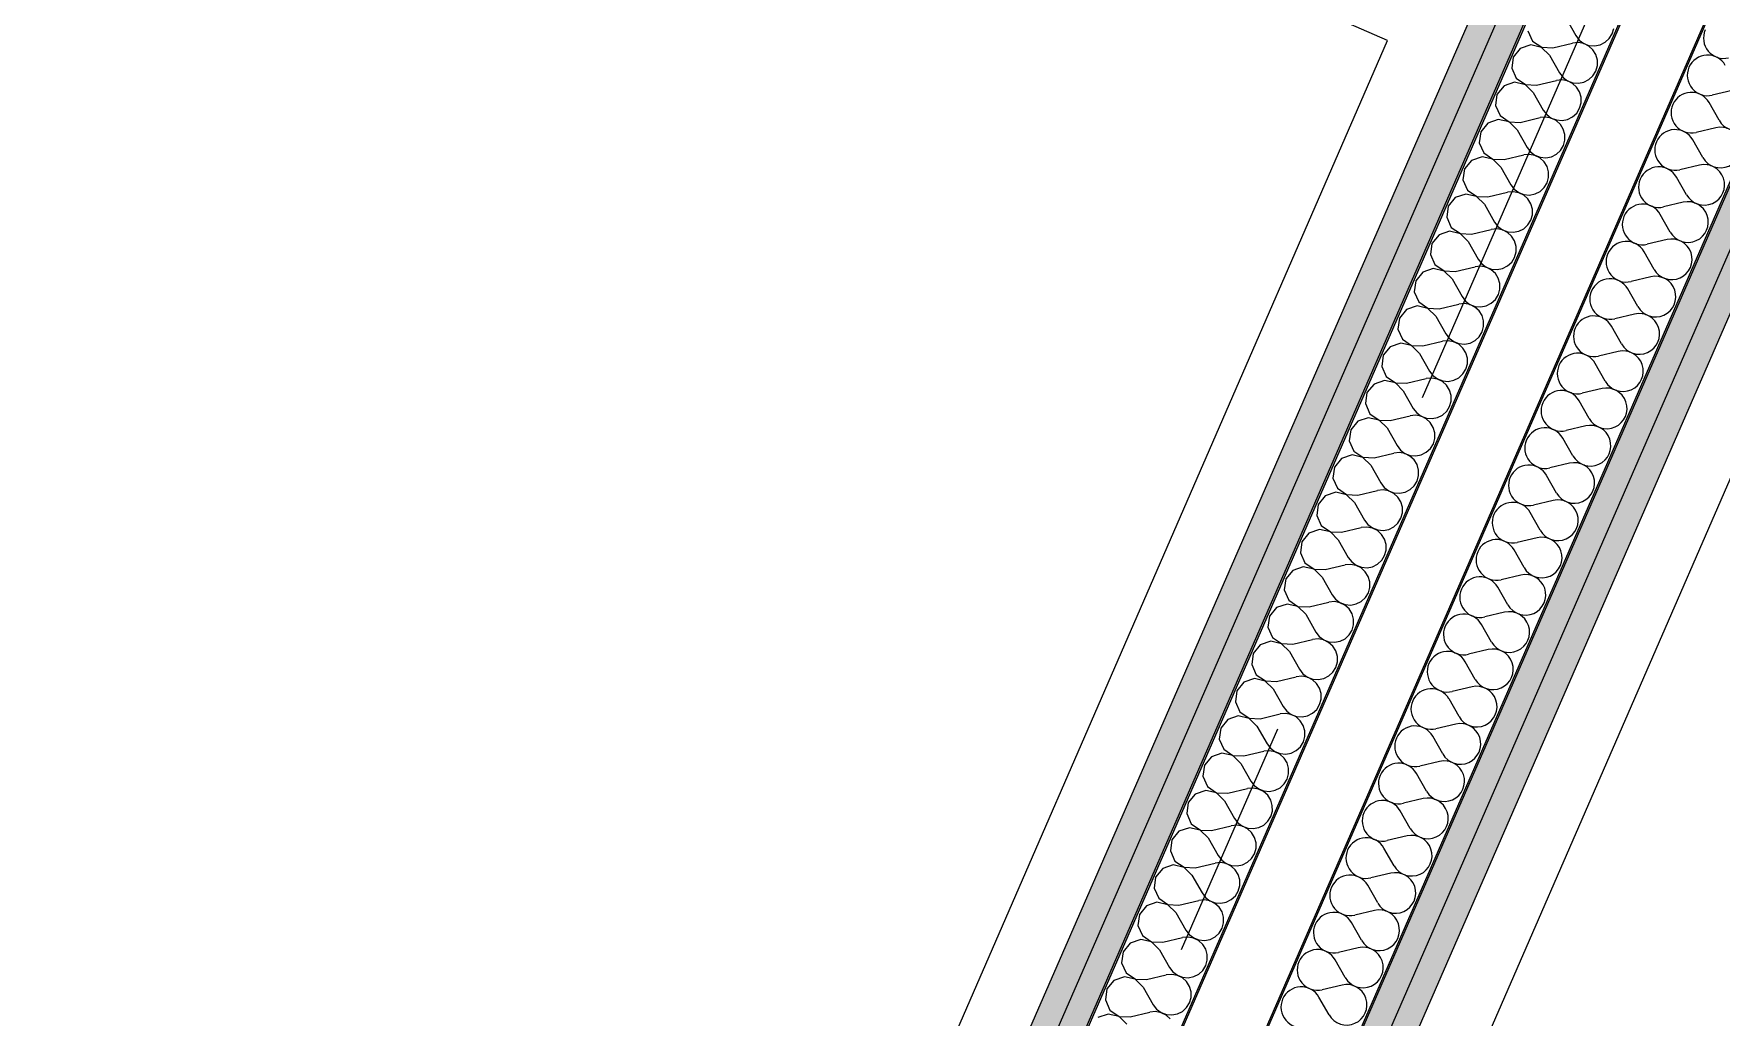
# Model space of a CAD drawing. Header units: millimetres. Extents: x -99530 to 90294, y -97212 to 56397.
# Drawn here: x -24266 to -23278, y -33801 to -33226 of the extents above; entities that cross this region are included whole.
import ezdxf
from ezdxf.enums import TextEntityAlignment as Align

# ---------------------------------------------------------------- set-up
doc = ezdxf.new("R2010")
doc.units = ezdxf.units.MM
doc.header["$MEASUREMENT"] = 0
doc.linetypes.add('Double Dashed', pattern=[1093.611073, 529.166651, -211.666656, 141.111112, -211.666656])
for name, color, linetype in [('A-25-M_Wall_Int', 7, 'Continuous'), ('New_A-05-M_Gross_Int_Circulation', 7, 'Continuous'), ('New_A-15-MG_Structural_Grid_Phase_2', 7, 'Continuous'), ('New_A-25-M_Wall_Int', 7, 'Continuous')]:
    doc.layers.add(name, color=color, linetype=linetype)
for name, color, linetype, lineweight in [('A-25-M_Wall_Int_Pen_No__1', 7, 'Continuous', 13), ('New_A-25-M_Wall_Int_Pen_No__1', 7, 'Continuous', 13), ('New_ArchiCAD Zone Stamps_Pen_No__6', 7, 'Continuous', 35)]:
    doc.layers.add(name, color=color, linetype=linetype, lineweight=lineweight)
for name, color, linetype, lineweight, true_color in [('A-25-M_Wall_Int_Pen_No__107', 7, 'Continuous', 15, 0xa6a6a6), ('New_A-05-M_Gross_Int_Circulation_Pen_No__74', 7, 'Continuous', 20, 0x606060), ('New_A-15-MG_Structural_Grid_Phase_2_Pen_No__222', 7, 'Continuous', 13, 0x65af33), ('New_A-25-M_Wall_Int_Pen_No__107', 7, 'Continuous', 15, 0xa6a6a6)]:
    doc.layers.add(name, color=color, linetype=linetype, lineweight=lineweight, true_color=true_color)
doc.styles.add('GENERATED_STYLE_1', font='')
doc.styles.add('GENERATED_STYLE_3', font='')
doc.styles.add('GENERATED_STYLE_4', font='')
doc.styles.get('GENERATED_STYLE_1').set_extended_font_data('Arial', bold=True)
doc.styles.get('GENERATED_STYLE_3').set_extended_font_data('Arial')
doc.styles.get('GENERATED_STYLE_4').set_extended_font_data('Swis721 BT')

# ---------------------------------------------------------------- blocks, each defined once
blk = doc.blocks.new('catering seating and servery_INB 0113_3_1', base_point=(-33684.23, -45971.89))
at = {"layer": 'New_A-05-M_Gross_Int_Circulation_Pen_No__74', "linetype": 'Continuous'}
for p, q in [((-23472.98, -33229.58), (-28114.8, -31197.45)), ((-23057.59, -32991.98), (-23679.67, -34422.27)), ((-23942.08, -34308.14), (-23472.98, -33229.58))]:
    blk.add_line(p, q, dxfattribs=at)
at = {"layer": 'New_ArchiCAD Zone Stamps_Pen_No__6'}
for tag, height, style, p in [('ROOM_NAME', 250, 'GENERATED_STYLE_1', (-35355.98, -44046.47)), ('zoneNameLine2', 250, 'GENERATED_STYLE_1', (-35544.41, -44478.6)), ('ROOM_NUMBER', 200, 'GENERATED_STYLE_3', (-35732.84, -44899.31)), ('measuredAreaCode', 200, 'GENERATED_STYLE_3', (-35889.87, -45259.42)), ('DUMMY_649', 200, 'GENERATED_STYLE_3', (-35582.47, -45393.46)), ('DUMMY_650', 200, 'GENERATED_STYLE_3', (-34953.29, -45667.81)), ('DUMMY_651', 133.33, 'GENERATED_STYLE_3', (-34674, -45774.36))]:
    blk.add_attdef(tag, text='', height=height, rotation=336.44041, dxfattribs=dict(at, style=style)).set_placement(p, align=Align.TOP_LEFT)
blk = doc.blocks.new('*X718')
at = {"layer": 'New_A-25-M_Wall_Int_Pen_No__107', "linetype": 'Continuous'}
for p, q in [((-23278.9, -33276.25), (-23284.78, -33265.9)), ((-23271.29, -33258.79), (-23282.87, -33261.53)), ((-23280.81, -33280.62), (-23292.39, -33283.36)), ((-23288.42, -33298.08), (-23294.29, -33287.72)), ((-23290.32, -33302.44), (-23301.91, -33305.18)), ((-23297.94, -33319.9), (-23303.81, -33309.55)), ((-23299.84, -33324.27), (-23311.42, -33327.01)), ((-23307.45, -33341.73), (-23313.33, -33331.37)), ((-23309.36, -33346.09), (-23320.94, -33348.83)), ((-23316.97, -33363.55), (-23322.84, -33353.2)), ((-23326.49, -33385.38), (-23332.36, -33375.02)), ((-23318.87, -33367.92), (-23330.46, -33370.66)), ((-23328.39, -33389.74), (-23339.97, -33392.48)), ((-23336, -33407.2), (-23341.88, -33396.85)), ((-23337.91, -33411.57), (-23349.49, -33414.31)), ((-23345.52, -33429.03), (-23351.39, -33418.67)), ((-23347.42, -33433.39), (-23359.01, -33436.13)), ((-23355.04, -33450.85), (-23360.91, -33440.5)), ((-23356.94, -33455.22), (-23368.52, -33457.96)), ((-23364.55, -33472.68), (-23370.43, -33462.32)), ((-23374.07, -33494.5), (-23379.94, -33484.15)), ((-23366.46, -33477.04), (-23378.04, -33479.78)), ((-23375.97, -33498.86), (-23387.56, -33501.61)), ((-23383.59, -33516.32), (-23389.46, -33505.97)), ((-23385.49, -33520.69), (-23397.07, -33523.43)), ((-23393.1, -33538.15), (-23398.98, -33527.8)), ((-23395.01, -33542.51), (-23406.59, -33545.26)), ((-23402.62, -33559.97), (-23408.49, -33549.62)), ((-23412.14, -33581.8), (-23418.01, -33571.45)), ((-23404.52, -33564.34), (-23416.11, -33567.08)), ((-23421.65, -33603.62), (-23427.53, -33593.27)), ((-23414.04, -33586.16), (-23425.62, -33588.91)), ((-23423.56, -33607.99), (-23435.14, -33610.73)), ((-23431.17, -33625.45), (-23437.04, -33615.1)), ((-23433.07, -33629.81), (-23444.66, -33632.56)), ((-23440.69, -33647.27), (-23446.56, -33636.92)), ((-23442.59, -33651.64), (-23454.17, -33654.38)), ((-23450.2, -33669.1), (-23456.08, -33658.74)), ((-23459.72, -33690.92), (-23465.59, -33680.57)), ((-23452.11, -33673.46), (-23463.69, -33676.2)), ((-23469.24, -33712.75), (-23475.11, -33702.39)), ((-23461.62, -33695.29), (-23473.21, -33698.03)), ((-23471.14, -33717.11), (-23482.72, -33719.85)), ((-23478.75, -33734.57), (-23484.63, -33724.22)), ((-23480.66, -33738.94), (-23492.24, -33741.68)), ((-23488.27, -33756.4), (-23494.14, -33746.04)), ((-23490.17, -33760.76), (-23501.76, -33763.5)), ((-23497.79, -33778.22), (-23503.66, -33767.87)), ((-23507.3, -33800.05), (-23513.18, -33789.69)), ((-23499.69, -33782.59), (-23511.27, -33785.33))]:
    blk.add_line(p, q, dxfattribs=at)
for centre, start, end in [((-23276.1, -33228.12), 156.44041, 283.31031), ((-23285.61, -33249.95), 29.57051, 156.44041), ((-23285.61, -33249.95), 156.44041, 283.31031), ((-23295.13, -33271.77), 156.44041, 283.31031), ((-23295.13, -33271.77), 29.57051, 156.44041), ((-23268.55, -33270.38), 209.57051, 103.31031), ((-23304.65, -33293.6), 29.57051, 156.44041), ((-23278.06, -33292.2), 209.57051, 103.31031), ((-23304.65, -33293.6), 156.44041, 283.31031), ((-23314.16, -33315.42), 29.57051, 156.44041), ((-23287.58, -33314.03), 209.57051, 103.31031), ((-23314.16, -33315.42), 156.44041, 283.31031), ((-23323.68, -33337.25), 29.57051, 156.44041), ((-23297.1, -33335.85), 209.57051, 103.31031), ((-23323.68, -33337.25), 156.44041, 283.31031), ((-23306.61, -33357.68), 209.57051, 103.31031), ((-23333.2, -33359.07), 156.44041, 283.31031), ((-23333.2, -33359.07), 29.57051, 156.44041), ((-23342.71, -33380.9), 156.44041, 283.31031), ((-23342.71, -33380.9), 29.57051, 156.44041), ((-23316.13, -33379.5), 209.57051, 103.31031), ((-23352.23, -33402.72), 29.57051, 156.44041), ((-23325.65, -33401.33), 209.57051, 103.31031), ((-23352.23, -33402.72), 156.44041, 283.31031), ((-23361.75, -33424.55), 29.57051, 156.44041), ((-23335.16, -33423.15), 209.57051, 103.31031), ((-23361.75, -33424.55), 156.44041, 283.31031), ((-23371.26, -33446.37), 29.57051, 156.44041), ((-23344.68, -33444.98), 209.57051, 103.31031), ((-23371.26, -33446.37), 156.44041, 283.31031), ((-23354.2, -33466.8), 209.57051, 103.31031), ((-23380.78, -33468.2), 156.44041, 283.31031), ((-23380.78, -33468.2), 29.57051, 156.44041), ((-23390.3, -33490.02), 29.57051, 156.44041), ((-23363.71, -33488.63), 209.57051, 103.31031), ((-23390.3, -33490.02), 156.44041, 283.31031), ((-23399.81, -33511.85), 29.57051, 156.44041), ((-23373.23, -33510.45), 209.57051, 103.31031), ((-23399.81, -33511.85), 156.44041, 283.31031), ((-23409.33, -33533.67), 29.57051, 156.44041), ((-23382.75, -33532.27), 209.57051, 103.31031), ((-23409.33, -33533.67), 156.44041, 283.31031), ((-23418.85, -33555.5), 29.57051, 156.44041), ((-23392.27, -33554.1), 209.57051, 103.31031), ((-23418.85, -33555.5), 156.44041, 283.31031), ((-23401.78, -33575.92), 209.57051, 103.31031), ((-23428.37, -33577.32), 156.44041, 283.31031), ((-23428.37, -33577.32), 29.57051, 156.44041), ((-23437.88, -33599.15), 29.57051, 156.44041), ((-23411.3, -33597.75), 209.57051, 103.31031), ((-23437.88, -33599.15), 156.44041, 283.31031), ((-23447.4, -33620.97), 29.57051, 156.44041), ((-23420.82, -33619.57), 209.57051, 103.31031), ((-23447.4, -33620.97), 156.44041, 283.31031), ((-23456.92, -33642.79), 29.57051, 156.44041), ((-23430.33, -33641.4), 209.57051, 103.31031), ((-23456.92, -33642.79), 156.44041, 283.31031), ((-23466.43, -33664.62), 29.57051, 156.44041), ((-23439.85, -33663.22), 209.57051, 103.31031), ((-23466.43, -33664.62), 156.44041, 283.31031), ((-23475.95, -33686.44), 156.44041, 283.31031), ((-23475.95, -33686.44), 29.57051, 156.44041), ((-23449.37, -33685.05), 209.57051, 103.31031), ((-23485.47, -33708.27), 29.57051, 156.44041), ((-23458.88, -33706.87), 209.57051, 103.31031), ((-23485.47, -33708.27), 156.44041, 283.31031), ((-23494.98, -33730.09), 29.57051, 156.44041), ((-23468.4, -33728.7), 209.57051, 103.31031), ((-23494.98, -33730.09), 156.44041, 283.31031), ((-23504.5, -33751.92), 29.57051, 156.44041), ((-23477.92, -33750.52), 209.57051, 103.31031), ((-23504.5, -33751.92), 156.44041, 283.31031), ((-23514.02, -33773.74), 29.57051, 156.44041), ((-23487.43, -33772.35), 209.57051, 103.31031), ((-23514.02, -33773.74), 156.44041, 283.31031), ((-23523.53, -33795.57), 156.44041, 283.31031), ((-23523.53, -33795.57), 29.57051, 156.44041), ((-23496.95, -33794.17), 209.57051, 103.31031)]:
    blk.add_arc(centre, 11.9, start, end, dxfattribs=at)
blk = doc.blocks.new('Wall_193_1', base_point=(-22755.57, -31999.11))
at = {"layer": 'New_A-25-M_Wall_Int_Pen_No__107', "linetype": 'Continuous'}
for points in [[(-23708.52, -34352.16), (-22683.78, -32002.12), (-22703.52, -32009.86), (-23716.27, -34332.42)], [(-23700.76, -34371.91), (-22664.05, -31994.38), (-22683.78, -32002.12), (-23708.52, -34352.16)]]:
    blk.add_hatch(color=256, dxfattribs=at).paths.add_polyline_path(points)
at = {"layer": 'New_A-25-M_Wall_Int_Pen_No__107', "linetype": 'Continuous', "lineweight": 0, "true_color": 0x535353}
for points in [[(-23716.27, -34332.42), (-22703.52, -32009.86), (-22704.84, -32010.38), (-23716.79, -34331.1)], [(-23742.64, -34265.28), (-22770.64, -32036.18), (-22771.95, -32036.7), (-23743.15, -34263.97)]]:
    blk.add_hatch(color=251, dxfattribs=at).paths.add_polyline_path(points)
at = {"layer": 'New_A-25-M_Wall_Int_Pen_No__1', "linetype": 'Continuous'}
for p, q in [((-23708.52, -34352.16), (-22683.78, -32002.12)), ((-23716.79, -34331.1), (-22704.84, -32010.38)), ((-23716.27, -34332.42), (-22703.52, -32009.86)), ((-23742.64, -34265.28), (-22770.64, -32036.18))]:
    blk.add_line(p, q, dxfattribs=at)
at = {"layer": 'New_A-25-M_Wall_Int_Pen_No__1', "linetype": 'Continuous', "flags": 128}
for points in [[(-23700.76, -34371.91), (-22664.05, -31994.38)], [(-22771.95, -32036.7), (-23743.15, -34263.97)]]:
    blk.add_lwpolyline(points, dxfattribs=at)
at = {"layer": 'New_A-25-M_Wall_Int', "color": 250, "lineweight": 50, "true_color": 0x2a2a2a}
blk.add_blockref('*X718', (0, 0), dxfattribs=at)
blk = doc.blocks.new('*X902')
at = {"layer": 'A-25-M_Wall_Int_Pen_No__107', "linetype": 'Continuous'}
for p, q in [((-23368.65, -33216.34), (-23362.77, -33226.69)), ((-23390.79, -33223.9), (-23388.14, -33229.84)), ((-23362.77, -33226.69), (-23360.77, -33229.3)), ((-23343.22, -33228.38), (-23341.51, -33225.58)), ((-23341.51, -33225.58), (-23340.62, -33222.41)), ((-23395.3, -33234.25), (-23399.43, -33239.28)), ((-23389.14, -33232.15), (-23395.3, -33234.25)), ((-23382.8, -33233.6), (-23389.14, -33232.15)), ((-23388.14, -33229.84), (-23382.76, -33233.51)), ((-23378.17, -33238.16), (-23382.8, -33233.6)), ((-23382.76, -33233.51), (-23376.26, -33233.8)), ((-23378.17, -33238.16), (-23372.29, -33248.52)), ((-23376.26, -33233.8), (-23364.68, -33231.06)), ((-23361.41, -33230.75), (-23364.68, -33231.06)), ((-23358.18, -33231.35), (-23361.41, -33230.75)), ((-23360.77, -33229.3), (-23358.14, -33231.26)), ((-23355.23, -33232.8), (-23358.18, -33231.35)), ((-23358.14, -33231.26), (-23355.07, -33232.42)), ((-23352.8, -33235.01), (-23355.23, -33232.8)), ((-23355.07, -33232.42), (-23351.8, -33232.71)), ((-23351.06, -33237.8), (-23352.8, -33235.01)), ((-23351.8, -33232.71), (-23348.57, -33232.08)), ((-23350.15, -33240.95), (-23351.06, -33237.8)), ((-23348.57, -33232.08), (-23345.64, -33230.6)), ((-23345.64, -33230.6), (-23343.22, -33228.38)), ((-23399.43, -33239.28), (-23400.3, -33245.73)), ((-23400.3, -33245.73), (-23397.66, -33251.67)), ((-23352.74, -33250.2), (-23351.02, -33247.4)), ((-23351.02, -33247.4), (-23350.14, -33244.24)), ((-23350.14, -33244.24), (-23350.15, -33240.95)), ((-23404.82, -33256.08), (-23408.95, -33261.1)), ((-23398.66, -33253.97), (-23404.82, -33256.08)), ((-23392.32, -33255.42), (-23398.66, -33253.97)), ((-23397.66, -33251.67), (-23392.28, -33255.33)), ((-23387.68, -33259.99), (-23392.32, -33255.42)), ((-23392.28, -33255.33), (-23385.78, -33255.62)), ((-23385.78, -33255.62), (-23374.19, -33252.88)), ((-23370.92, -33252.57), (-23374.19, -33252.88)), ((-23372.29, -33248.52), (-23370.29, -33251.12)), ((-23367.69, -33253.17), (-23370.92, -33252.57)), ((-23370.29, -33251.12), (-23367.66, -33253.08)), ((-23364.75, -33254.63), (-23367.69, -33253.17)), ((-23367.66, -33253.08), (-23364.58, -33254.25)), ((-23362.32, -33256.83), (-23364.75, -33254.63)), ((-23364.58, -33254.25), (-23361.31, -33254.53)), ((-23360.58, -33259.62), (-23362.32, -33256.83)), ((-23361.31, -33254.53), (-23358.09, -33253.91)), ((-23358.09, -33253.91), (-23355.15, -33252.43)), ((-23355.15, -33252.43), (-23352.74, -33250.2)), ((-23408.95, -33261.1), (-23409.82, -33267.55)), ((-23409.82, -33267.55), (-23407.17, -33273.49)), ((-23387.68, -33259.99), (-23381.81, -33270.34)), ((-23359.67, -33262.78), (-23360.58, -33259.62)), ((-23360.54, -33269.22), (-23359.66, -33266.06)), ((-23359.66, -33266.06), (-23359.67, -33262.78)), ((-23408.18, -33275.8), (-23414.33, -33277.9)), ((-23401.83, -33277.25), (-23408.18, -33275.8)), ((-23407.17, -33273.49), (-23401.8, -33277.16)), ((-23397.2, -33281.81), (-23401.83, -33277.25)), ((-23401.8, -33277.16), (-23395.3, -33277.45)), ((-23395.3, -33277.45), (-23383.71, -33274.71)), ((-23380.44, -33274.4), (-23383.71, -33274.71)), ((-23381.81, -33270.34), (-23379.81, -33272.95)), ((-23377.21, -33275), (-23380.44, -33274.4)), ((-23379.81, -33272.95), (-23377.17, -33274.91)), ((-23374.27, -33276.45), (-23377.21, -33275)), ((-23377.17, -33274.91), (-23374.1, -33276.07)), ((-23371.83, -33278.66), (-23374.27, -33276.45)), ((-23374.1, -33276.07), (-23370.83, -33276.35)), ((-23370.83, -33276.35), (-23367.6, -33275.73)), ((-23367.6, -33275.73), (-23364.67, -33274.25)), ((-23364.67, -33274.25), (-23362.26, -33272.03)), ((-23362.26, -33272.03), (-23360.54, -33269.22)), ((-23418.47, -33282.93), (-23419.34, -33289.38)), ((-23414.33, -33277.9), (-23418.47, -33282.93)), ((-23397.2, -33281.81), (-23391.32, -33292.17)), ((-23370.1, -33281.45), (-23371.83, -33278.66)), ((-23369.19, -33284.6), (-23370.1, -33281.45)), ((-23369.17, -33287.89), (-23369.19, -33284.6)), ((-23419.34, -33289.38), (-23416.69, -33295.32)), ((-23416.69, -33295.32), (-23411.31, -33298.98)), ((-23404.81, -33299.27), (-23393.23, -33296.53)), ((-23389.96, -33296.22), (-23393.23, -33296.53)), ((-23391.32, -33292.17), (-23389.32, -33294.77)), ((-23386.73, -33296.82), (-23389.96, -33296.22)), ((-23389.32, -33294.77), (-23386.69, -33296.73)), ((-23383.78, -33298.28), (-23386.73, -33296.82)), ((-23386.69, -33296.73), (-23383.62, -33297.9)), ((-23377.12, -33297.56), (-23374.19, -33296.08)), ((-23374.19, -33296.08), (-23371.77, -33293.85)), ((-23371.77, -33293.85), (-23370.06, -33291.05)), ((-23370.06, -33291.05), (-23369.17, -33287.89)), ((-23427.98, -33304.75), (-23428.85, -33311.2)), ((-23423.85, -33299.73), (-23427.98, -33304.75)), ((-23417.69, -33297.62), (-23423.85, -33299.73)), ((-23411.35, -33299.07), (-23417.69, -33297.62)), ((-23406.72, -33303.64), (-23411.35, -33299.07)), ((-23411.31, -33298.98), (-23404.81, -33299.27)), ((-23406.72, -33303.64), (-23400.84, -33313.99)), ((-23381.35, -33300.48), (-23383.78, -33298.28)), ((-23383.62, -33297.9), (-23380.35, -33298.18)), ((-23379.61, -33303.27), (-23381.35, -33300.48)), ((-23380.35, -33298.18), (-23377.12, -33297.56)), ((-23378.7, -33306.43), (-23379.61, -33303.27)), ((-23378.69, -33309.71), (-23378.7, -33306.43)), ((-23428.85, -33311.2), (-23426.21, -33317.14)), ((-23426.21, -33317.14), (-23420.83, -33320.81)), ((-23400.84, -33313.99), (-23398.84, -33316.6)), ((-23398.84, -33316.6), (-23396.21, -33318.56)), ((-23383.71, -33317.9), (-23381.29, -33315.68)), ((-23381.29, -33315.68), (-23379.57, -33312.87)), ((-23379.57, -33312.87), (-23378.69, -33309.71)), ((-23437.5, -33326.58), (-23438.37, -33333.03)), ((-23433.37, -33321.55), (-23437.5, -33326.58)), ((-23427.21, -33319.45), (-23433.37, -33321.55)), ((-23420.87, -33320.9), (-23427.21, -33319.45)), ((-23416.23, -33325.46), (-23420.87, -33320.9)), ((-23420.83, -33320.81), (-23414.33, -33321.1)), ((-23416.23, -33325.46), (-23410.36, -33335.82)), ((-23414.33, -33321.1), (-23402.74, -33318.36)), ((-23399.47, -33318.05), (-23402.74, -33318.36)), ((-23396.24, -33318.65), (-23399.47, -33318.05)), ((-23393.3, -33320.1), (-23396.24, -33318.65)), ((-23396.21, -33318.56), (-23393.13, -33319.72)), ((-23390.87, -33322.31), (-23393.3, -33320.1)), ((-23393.13, -33319.72), (-23389.86, -33320)), ((-23389.13, -33325.1), (-23390.87, -33322.31)), ((-23389.86, -33320), (-23386.64, -33319.38)), ((-23388.22, -33328.25), (-23389.13, -33325.1)), ((-23386.64, -33319.38), (-23383.71, -33317.9)), ((-23438.37, -33333.03), (-23435.72, -33338.97)), ((-23410.36, -33335.82), (-23408.36, -33338.42)), ((-23390.81, -33337.5), (-23389.09, -33334.7)), ((-23389.09, -33334.7), (-23388.21, -33331.54)), ((-23388.21, -33331.54), (-23388.22, -33328.25)), ((-23442.88, -33343.38), (-23447.02, -33348.4)), ((-23436.73, -33341.27), (-23442.88, -33343.38)), ((-23430.38, -33342.72), (-23436.73, -33341.27)), ((-23435.72, -33338.97), (-23430.35, -33342.63)), ((-23425.75, -33347.29), (-23430.38, -33342.72)), ((-23430.35, -33342.63), (-23423.85, -33342.92)), ((-23423.85, -33342.92), (-23412.26, -33340.18)), ((-23408.99, -33339.87), (-23412.26, -33340.18)), ((-23405.76, -33340.47), (-23408.99, -33339.87)), ((-23408.36, -33338.42), (-23405.72, -33340.38)), ((-23402.82, -33341.93), (-23405.76, -33340.47)), ((-23405.72, -33340.38), (-23402.65, -33341.55)), ((-23400.38, -33344.13), (-23402.82, -33341.93)), ((-23402.65, -33341.55), (-23399.38, -33341.83)), ((-23398.65, -33346.92), (-23400.38, -33344.13)), ((-23399.38, -33341.83), (-23396.15, -33341.21)), ((-23397.74, -33350.08), (-23398.65, -33346.92)), ((-23396.15, -33341.21), (-23393.22, -33339.73)), ((-23393.22, -33339.73), (-23390.81, -33337.5)), ((-23447.02, -33348.4), (-23447.89, -33354.85)), ((-23447.89, -33354.85), (-23445.24, -33360.79)), ((-23425.75, -33347.29), (-23419.87, -33357.64)), ((-23400.32, -33359.33), (-23398.61, -33356.52)), ((-23398.61, -33356.52), (-23397.72, -33353.36)), ((-23397.72, -33353.36), (-23397.74, -33350.08)), ((-23452.4, -33365.2), (-23456.53, -33370.23)), ((-23446.24, -33363.1), (-23452.4, -33365.2)), ((-23439.9, -33364.55), (-23446.24, -33363.1)), ((-23445.24, -33360.79), (-23439.86, -33364.46)), ((-23435.27, -33369.11), (-23439.9, -33364.55)), ((-23439.86, -33364.46), (-23433.36, -33364.75)), ((-23433.36, -33364.75), (-23421.78, -33362.01)), ((-23418.51, -33361.7), (-23421.78, -33362.01)), ((-23419.87, -33357.64), (-23417.87, -33360.25)), ((-23415.28, -33362.3), (-23418.51, -33361.7)), ((-23417.87, -33360.25), (-23415.24, -33362.21)), ((-23412.33, -33363.75), (-23415.28, -33362.3)), ((-23415.24, -33362.21), (-23412.17, -33363.37)), ((-23409.9, -33365.96), (-23412.33, -33363.75)), ((-23412.17, -33363.37), (-23408.9, -33363.65)), ((-23408.16, -33368.75), (-23409.9, -33365.96)), ((-23408.9, -33363.65), (-23405.67, -33363.03)), ((-23405.67, -33363.03), (-23402.74, -33361.55)), ((-23402.74, -33361.55), (-23400.32, -33359.33)), ((-23456.53, -33370.23), (-23457.4, -33376.68)), ((-23435.27, -33369.11), (-23429.39, -33379.47)), ((-23407.25, -33371.9), (-23408.16, -33368.75)), ((-23408.12, -33378.35), (-23407.24, -33375.19)), ((-23407.24, -33375.19), (-23407.25, -33371.9)), ((-23455.76, -33384.92), (-23461.92, -33387.03)), ((-23457.4, -33376.68), (-23454.76, -33382.62)), ((-23449.42, -33386.37), (-23455.76, -33384.92)), ((-23454.76, -33382.62), (-23449.38, -33386.28)), ((-23444.78, -33390.94), (-23449.42, -33386.37)), ((-23449.38, -33386.28), (-23442.88, -33386.57)), ((-23442.88, -33386.57), (-23431.29, -33383.83)), ((-23428.02, -33383.52), (-23431.29, -33383.83)), ((-23429.39, -33379.47), (-23427.39, -33382.07)), ((-23424.79, -33384.12), (-23428.02, -33383.52)), ((-23427.39, -33382.07), (-23424.76, -33384.03)), ((-23421.85, -33385.58), (-23424.79, -33384.12)), ((-23424.76, -33384.03), (-23421.68, -33385.2)), ((-23419.42, -33387.78), (-23421.85, -33385.58)), ((-23421.68, -33385.2), (-23418.41, -33385.48)), ((-23418.41, -33385.48), (-23415.19, -33384.86)), ((-23415.19, -33384.86), (-23412.26, -33383.38)), ((-23412.26, -33383.38), (-23409.84, -33381.15)), ((-23409.84, -33381.15), (-23408.12, -33378.35)), ((-23466.05, -33392.05), (-23466.92, -33398.5)), ((-23461.92, -33387.03), (-23466.05, -33392.05)), ((-23444.78, -33390.94), (-23438.91, -33401.29)), ((-23417.68, -33390.57), (-23419.42, -33387.78)), ((-23416.77, -33393.73), (-23417.68, -33390.57)), ((-23416.76, -33397.01), (-23416.77, -33393.73)), ((-23466.92, -33398.5), (-23464.27, -33404.44)), ((-23464.27, -33404.44), (-23458.9, -33408.11)), ((-23452.4, -33408.4), (-23440.81, -33405.66)), ((-23437.54, -33405.35), (-23440.81, -33405.66)), ((-23438.91, -33401.29), (-23436.91, -33403.9)), ((-23434.31, -33405.94), (-23437.54, -33405.35)), ((-23436.91, -33403.9), (-23434.27, -33405.86)), ((-23431.37, -33407.4), (-23434.31, -33405.94)), ((-23434.27, -33405.86), (-23431.2, -33407.02)), ((-23424.7, -33406.68), (-23421.77, -33405.2)), ((-23421.77, -33405.2), (-23419.36, -33402.98)), ((-23419.36, -33402.98), (-23417.64, -33400.17)), ((-23417.64, -33400.17), (-23416.76, -33397.01)), ((-23475.57, -33413.88), (-23476.44, -33420.33)), ((-23471.43, -33408.85), (-23475.57, -33413.88)), ((-23465.28, -33406.75), (-23471.43, -33408.85)), ((-23458.93, -33408.2), (-23465.28, -33406.75)), ((-23454.3, -33412.76), (-23458.93, -33408.2)), ((-23458.9, -33408.11), (-23452.4, -33408.4)), ((-23454.3, -33412.76), (-23448.42, -33423.12)), ((-23428.93, -33409.61), (-23431.37, -33407.4)), ((-23431.2, -33407.02), (-23427.93, -33407.3)), ((-23427.2, -33412.4), (-23428.93, -33409.61)), ((-23427.93, -33407.3), (-23424.7, -33406.68)), ((-23426.29, -33415.55), (-23427.2, -33412.4)), ((-23426.27, -33418.84), (-23426.29, -33415.55)), ((-23476.44, -33420.33), (-23473.79, -33426.27)), ((-23448.42, -33423.12), (-23446.42, -33425.72)), ((-23446.42, -33425.72), (-23443.79, -33427.68)), ((-23431.29, -33427.03), (-23428.87, -33424.8)), ((-23428.87, -33424.8), (-23427.16, -33422)), ((-23427.16, -33422), (-23426.27, -33418.84)), ((-23485.08, -33435.7), (-23485.95, -33442.15)), ((-23480.95, -33430.68), (-23485.08, -33435.7)), ((-23474.79, -33428.57), (-23480.95, -33430.68)), ((-23468.45, -33430.02), (-23474.79, -33428.57)), ((-23473.79, -33426.27), (-23468.41, -33429.93)), ((-23463.82, -33434.59), (-23468.45, -33430.02)), ((-23468.41, -33429.93), (-23461.91, -33430.22)), ((-23463.82, -33434.59), (-23457.94, -33444.94)), ((-23461.91, -33430.22), (-23450.33, -33427.48)), ((-23447.06, -33427.17), (-23450.33, -33427.48)), ((-23443.83, -33427.77), (-23447.06, -33427.17)), ((-23440.88, -33429.23), (-23443.83, -33427.77)), ((-23443.79, -33427.68), (-23440.72, -33428.85)), ((-23438.45, -33431.43), (-23440.88, -33429.23)), ((-23440.72, -33428.85), (-23437.45, -33429.13)), ((-23436.71, -33434.22), (-23438.45, -33431.43)), ((-23437.45, -33429.13), (-23434.22, -33428.51)), ((-23435.8, -33437.38), (-23436.71, -33434.22)), ((-23434.22, -33428.51), (-23431.29, -33427.03)), ((-23485.95, -33442.15), (-23483.31, -33448.09)), ((-23457.94, -33444.94), (-23455.94, -33447.55)), ((-23438.39, -33446.62), (-23436.67, -33443.82)), ((-23436.67, -33443.82), (-23435.79, -33440.66)), ((-23435.79, -33440.66), (-23435.8, -33437.38)), ((-23490.47, -33452.5), (-23494.6, -33457.53)), ((-23484.31, -33450.4), (-23490.47, -33452.5)), ((-23477.97, -33451.85), (-23484.31, -33450.4)), ((-23483.31, -33448.09), (-23477.93, -33451.76)), ((-23473.33, -33456.41), (-23477.97, -33451.85)), ((-23477.93, -33451.76), (-23471.43, -33452.05)), ((-23471.43, -33452.05), (-23459.84, -33449.31)), ((-23456.57, -33449), (-23459.84, -33449.31)), ((-23453.34, -33449.59), (-23456.57, -33449)), ((-23455.94, -33447.55), (-23453.31, -33449.51)), ((-23450.4, -33451.05), (-23453.34, -33449.59)), ((-23453.31, -33449.51), (-23450.23, -33450.67)), ((-23447.97, -33453.26), (-23450.4, -33451.05)), ((-23450.23, -33450.67), (-23446.96, -33450.95)), ((-23446.23, -33456.05), (-23447.97, -33453.26)), ((-23446.96, -33450.95), (-23443.74, -33450.33)), ((-23443.74, -33450.33), (-23440.81, -33448.85)), ((-23440.81, -33448.85), (-23438.39, -33446.62)), ((-23494.6, -33457.53), (-23495.47, -33463.98)), ((-23495.47, -33463.98), (-23492.82, -33469.92)), ((-23473.33, -33456.41), (-23467.46, -33466.77)), ((-23445.32, -33459.2), (-23446.23, -33456.05)), ((-23446.19, -33465.65), (-23445.31, -33462.49)), ((-23445.31, -33462.49), (-23445.32, -33459.2)), ((-23499.98, -33474.33), (-23504.12, -33479.35)), ((-23493.83, -33472.22), (-23499.98, -33474.33)), ((-23487.48, -33473.67), (-23493.83, -33472.22)), ((-23492.82, -33469.92), (-23487.45, -33473.58)), ((-23482.85, -33478.24), (-23487.48, -33473.67)), ((-23487.45, -33473.58), (-23480.95, -33473.87)), ((-23480.95, -33473.87), (-23469.36, -33471.13)), ((-23466.09, -33470.82), (-23469.36, -33471.13)), ((-23467.46, -33466.77), (-23465.46, -33469.37)), ((-23462.86, -33471.42), (-23466.09, -33470.82)), ((-23465.46, -33469.37), (-23462.82, -33471.33)), ((-23459.92, -33472.88), (-23462.86, -33471.42)), ((-23462.82, -33471.33), (-23459.75, -33472.5)), ((-23457.48, -33475.08), (-23459.92, -33472.88)), ((-23459.75, -33472.5), (-23456.48, -33472.78)), ((-23455.75, -33477.87), (-23457.48, -33475.08)), ((-23456.48, -33472.78), (-23453.25, -33472.16)), ((-23453.25, -33472.16), (-23450.32, -33470.68)), ((-23450.32, -33470.68), (-23447.91, -33468.45)), ((-23447.91, -33468.45), (-23446.19, -33465.65)), ((-23504.12, -33479.35), (-23504.99, -33485.8)), ((-23482.85, -33478.24), (-23476.97, -33488.59)), ((-23454.84, -33481.03), (-23455.75, -33477.87)), ((-23455.71, -33487.47), (-23454.82, -33484.31)), ((-23454.82, -33484.31), (-23454.84, -33481.03)), ((-23503.34, -33494.05), (-23509.5, -33496.15)), ((-23504.99, -33485.8), (-23502.34, -33491.74)), ((-23497, -33495.49), (-23503.34, -33494.05)), ((-23502.34, -33491.74), (-23496.96, -33495.41)), ((-23490.46, -33495.7), (-23478.88, -33492.96)), ((-23475.61, -33492.65), (-23478.88, -33492.96)), ((-23476.97, -33488.59), (-23474.97, -33491.2)), ((-23472.38, -33493.24), (-23475.61, -33492.65)), ((-23474.97, -33491.2), (-23472.34, -33493.16)), ((-23469.43, -33494.7), (-23472.38, -33493.24)), ((-23472.34, -33493.16), (-23469.27, -33494.32)), ((-23467, -33496.91), (-23469.43, -33494.7)), ((-23469.27, -33494.32), (-23466, -33494.6)), ((-23466, -33494.6), (-23462.77, -33493.98)), ((-23462.77, -33493.98), (-23459.84, -33492.5)), ((-23459.84, -33492.5), (-23457.42, -33490.27)), ((-23457.42, -33490.27), (-23455.71, -33487.47)), ((-23513.63, -33501.18), (-23514.5, -33507.63)), ((-23509.5, -33496.15), (-23513.63, -33501.18)), ((-23492.37, -33500.06), (-23497, -33495.49)), ((-23496.96, -33495.41), (-23490.46, -33495.7)), ((-23492.37, -33500.06), (-23486.49, -33510.42)), ((-23465.26, -33499.69), (-23467, -33496.91)), ((-23464.35, -33502.85), (-23465.26, -33499.69)), ((-23464.34, -33506.14), (-23464.35, -33502.85)), ((-23514.5, -33507.63), (-23511.86, -33513.57)), ((-23511.86, -33513.57), (-23506.48, -33517.23)), ((-23499.98, -33517.52), (-23488.39, -33514.78)), ((-23485.12, -33514.47), (-23488.39, -33514.78)), ((-23486.49, -33510.42), (-23484.49, -33513.02)), ((-23481.89, -33515.07), (-23485.12, -33514.47)), ((-23484.49, -33513.02), (-23481.86, -33514.98)), ((-23472.29, -33515.81), (-23469.36, -33514.32)), ((-23469.36, -33514.32), (-23466.94, -33512.1)), ((-23466.94, -33512.1), (-23465.22, -33509.3)), ((-23465.22, -33509.3), (-23464.34, -33506.14)), ((-23523.15, -33523), (-23524.02, -33529.45)), ((-23519.02, -33517.98), (-23523.15, -33523)), ((-23512.86, -33515.87), (-23519.02, -33517.98)), ((-23506.52, -33517.32), (-23512.86, -33515.87)), ((-23501.88, -33521.89), (-23506.52, -33517.32)), ((-23506.48, -33517.23), (-23499.98, -33517.52)), ((-23501.88, -33521.89), (-23496.01, -33532.24)), ((-23478.95, -33516.53), (-23481.89, -33515.07)), ((-23481.86, -33514.98), (-23478.79, -33516.15)), ((-23476.52, -33518.73), (-23478.95, -33516.53)), ((-23478.79, -33516.15), (-23475.51, -33516.43)), ((-23474.78, -33521.52), (-23476.52, -33518.73)), ((-23475.51, -33516.43), (-23472.29, -33515.81)), ((-23473.87, -33524.68), (-23474.78, -33521.52)), ((-23473.86, -33527.96), (-23473.87, -33524.68)), ((-23524.02, -33529.45), (-23521.37, -33535.39)), ((-23496.01, -33532.24), (-23494.01, -33534.85)), ((-23478.87, -33536.15), (-23476.46, -33533.92)), ((-23476.46, -33533.92), (-23474.74, -33531.12)), ((-23474.74, -33531.12), (-23473.86, -33527.96)), ((-23528.53, -33539.8), (-23532.67, -33544.83)), ((-23522.38, -33537.7), (-23528.53, -33539.8)), ((-23516.03, -33539.14), (-23522.38, -33537.7)), ((-23521.37, -33535.39), (-23516, -33539.06)), ((-23511.4, -33543.71), (-23516.03, -33539.14)), ((-23516, -33539.06), (-23509.5, -33539.35)), ((-23511.4, -33543.71), (-23505.52, -33554.06)), ((-23509.5, -33539.35), (-23497.91, -33536.6)), ((-23494.64, -33536.3), (-23497.91, -33536.6)), ((-23491.41, -33536.89), (-23494.64, -33536.3)), ((-23494.01, -33534.85), (-23491.37, -33536.81)), ((-23488.47, -33538.35), (-23491.41, -33536.89)), ((-23491.37, -33536.81), (-23488.3, -33537.97)), ((-23486.03, -33540.56), (-23488.47, -33538.35)), ((-23488.3, -33537.97), (-23485.03, -33538.25)), ((-23484.3, -33543.34), (-23486.03, -33540.56)), ((-23485.03, -33538.25), (-23481.8, -33537.63)), ((-23483.39, -33546.5), (-23484.3, -33543.34)), ((-23481.8, -33537.63), (-23478.87, -33536.15)), ((-23532.67, -33544.83), (-23533.54, -33551.27)), ((-23533.54, -33551.27), (-23530.89, -33557.22)), ((-23505.52, -33554.06), (-23503.52, -33556.67)), ((-23485.97, -33555.75), (-23484.26, -33552.95)), ((-23484.26, -33552.95), (-23483.37, -33549.79)), ((-23483.37, -33549.79), (-23483.39, -33546.5)), ((-23538.05, -33561.63), (-23542.18, -33566.65)), ((-23531.89, -33559.52), (-23538.05, -33561.63)), ((-23525.55, -33560.97), (-23531.89, -33559.52)), ((-23530.89, -33557.22), (-23525.51, -33560.88)), ((-23520.92, -33565.54), (-23525.55, -33560.97)), ((-23525.51, -33560.88), (-23519.01, -33561.17)), ((-23519.01, -33561.17), (-23507.43, -33558.43)), ((-23504.16, -33558.12), (-23507.43, -33558.43)), ((-23500.93, -33558.72), (-23504.16, -33558.12)), ((-23503.52, -33556.67), (-23500.89, -33558.63)), ((-23497.98, -33560.18), (-23500.93, -33558.72)), ((-23500.89, -33558.63), (-23497.82, -33559.8)), ((-23495.55, -33562.38), (-23497.98, -33560.18)), ((-23497.82, -33559.8), (-23494.55, -33560.08)), ((-23493.81, -33565.17), (-23495.55, -33562.38)), ((-23494.55, -33560.08), (-23491.32, -33559.46)), ((-23491.32, -33559.46), (-23488.39, -33557.97)), ((-23488.39, -33557.97), (-23485.97, -33555.75)), ((-23542.18, -33566.65), (-23543.05, -33573.1)), ((-23543.05, -33573.1), (-23540.41, -33579.04)), ((-23520.92, -33565.54), (-23515.04, -33575.89)), ((-23492.9, -33568.33), (-23493.81, -33565.17)), ((-23493.77, -33574.77), (-23492.89, -33571.61)), ((-23492.89, -33571.61), (-23492.9, -33568.33)), ((-23547.57, -33583.45), (-23551.7, -33588.48)), ((-23541.41, -33581.35), (-23547.57, -33583.45)), ((-23535.07, -33582.79), (-23541.41, -33581.35)), ((-23540.41, -33579.04), (-23535.03, -33582.71)), ((-23530.43, -33587.36), (-23535.07, -33582.79)), ((-23535.03, -33582.71), (-23528.53, -33583)), ((-23528.53, -33583), (-23516.94, -33580.25)), ((-23513.67, -33579.95), (-23516.94, -33580.25)), ((-23515.04, -33575.89), (-23513.04, -33578.5)), ((-23510.44, -33580.54), (-23513.67, -33579.95)), ((-23513.04, -33578.5), (-23510.41, -33580.46)), ((-23507.5, -33582), (-23510.44, -33580.54)), ((-23510.41, -33580.46), (-23507.34, -33581.62)), ((-23505.07, -33584.21), (-23507.5, -33582)), ((-23507.34, -33581.62), (-23504.06, -33581.9)), ((-23504.06, -33581.9), (-23500.84, -33581.28)), ((-23500.84, -33581.28), (-23497.91, -33579.8)), ((-23497.91, -33579.8), (-23495.49, -33577.57)), ((-23495.49, -33577.57), (-23493.77, -33574.77)), ((-23551.7, -33588.48), (-23552.57, -33594.92)), ((-23530.43, -33587.36), (-23524.56, -33597.71)), ((-23503.33, -33586.99), (-23505.07, -33584.21)), ((-23502.42, -33590.15), (-23503.33, -33586.99)), ((-23503.29, -33596.6), (-23502.41, -33593.43)), ((-23502.41, -33593.43), (-23502.42, -33590.15)), ((-23550.93, -33603.17), (-23557.08, -33605.28)), ((-23552.57, -33594.92), (-23549.92, -33600.87)), ((-23544.58, -33604.62), (-23550.93, -33603.17)), ((-23549.92, -33600.87), (-23544.55, -33604.53)), ((-23538.05, -33604.82), (-23526.46, -33602.08)), ((-23523.19, -33601.77), (-23526.46, -33602.08)), ((-23524.56, -33597.71), (-23522.56, -33600.32)), ((-23519.96, -33602.37), (-23523.19, -33601.77)), ((-23522.56, -33600.32), (-23519.92, -33602.28)), ((-23517.02, -33603.83), (-23519.96, -33602.37)), ((-23519.92, -33602.28), (-23516.85, -33603.45)), ((-23516.85, -33603.45), (-23513.58, -33603.73)), ((-23513.58, -33603.73), (-23510.35, -33603.11)), ((-23510.35, -33603.11), (-23507.42, -33601.62)), ((-23507.42, -33601.62), (-23505.01, -33599.4)), ((-23505.01, -33599.4), (-23503.29, -33596.6)), ((-23561.22, -33610.3), (-23562.09, -33616.75)), ((-23557.08, -33605.28), (-23561.22, -33610.3)), ((-23539.95, -33609.19), (-23544.58, -33604.62)), ((-23544.55, -33604.53), (-23538.05, -33604.82)), ((-23539.95, -33609.19), (-23534.07, -33619.54)), ((-23514.58, -33606.03), (-23517.02, -33603.83)), ((-23512.85, -33608.82), (-23514.58, -33606.03)), ((-23511.94, -33611.98), (-23512.85, -33608.82)), ((-23511.92, -33615.26), (-23511.94, -33611.98)), ((-23562.09, -33616.75), (-23559.44, -33622.69)), ((-23559.44, -33622.69), (-23554.06, -33626.36)), ((-23534.07, -33619.54), (-23532.08, -33622.15)), ((-23532.08, -33622.15), (-23529.44, -33624.11)), ((-23519.87, -33624.93), (-23516.94, -33623.45)), ((-23516.94, -33623.45), (-23514.52, -33621.22)), ((-23514.52, -33621.22), (-23512.81, -33618.42)), ((-23512.81, -33618.42), (-23511.92, -33615.26)), ((-23570.73, -33632.13), (-23571.6, -33638.57)), ((-23566.6, -33627.1), (-23570.73, -33632.13)), ((-23560.44, -33625), (-23566.6, -33627.1)), ((-23554.1, -33626.44), (-23560.44, -33625)), ((-23549.47, -33631.01), (-23554.1, -33626.44)), ((-23554.06, -33626.36), (-23547.56, -33626.65)), ((-23549.47, -33631.01), (-23543.59, -33641.36)), ((-23547.56, -33626.65), (-23535.98, -33623.9)), ((-23532.71, -33623.6), (-23535.98, -33623.9)), ((-23529.48, -33624.19), (-23532.71, -33623.6)), ((-23526.53, -33625.65), (-23529.48, -33624.19)), ((-23529.44, -33624.11), (-23526.37, -33625.27)), ((-23524.1, -33627.86), (-23526.53, -33625.65)), ((-23526.37, -33625.27), (-23523.1, -33625.55)), ((-23522.36, -33630.64), (-23524.1, -33627.86)), ((-23523.1, -33625.55), (-23519.87, -33624.93)), ((-23521.45, -33633.8), (-23522.36, -33630.64)), ((-23571.6, -33638.57), (-23568.96, -33644.52)), ((-23543.59, -33641.36), (-23541.59, -33643.97)), ((-23526.46, -33645.27), (-23524.04, -33643.05)), ((-23524.04, -33643.05), (-23522.32, -33640.25)), ((-23522.32, -33640.25), (-23521.44, -33637.08)), ((-23521.44, -33637.08), (-23521.45, -33633.8)), ((-23576.12, -33648.93), (-23580.25, -33653.95)), ((-23569.96, -33646.82), (-23576.12, -33648.93)), ((-23563.62, -33648.27), (-23569.96, -33646.82)), ((-23568.96, -33644.52), (-23563.58, -33648.18)), ((-23558.98, -33652.84), (-23563.62, -33648.27)), ((-23563.58, -33648.18), (-23557.08, -33648.47)), ((-23558.98, -33652.84), (-23553.11, -33663.19)), ((-23557.08, -33648.47), (-23545.49, -33645.73)), ((-23542.22, -33645.42), (-23545.49, -33645.73)), ((-23538.99, -33646.02), (-23542.22, -33645.42)), ((-23541.59, -33643.97), (-23538.96, -33645.93)), ((-23536.05, -33647.48), (-23538.99, -33646.02)), ((-23538.96, -33645.93), (-23535.89, -33647.1)), ((-23533.62, -33649.68), (-23536.05, -33647.48)), ((-23535.89, -33647.1), (-23532.61, -33647.38)), ((-23531.88, -33652.47), (-23533.62, -33649.68)), ((-23532.61, -33647.38), (-23529.39, -33646.75)), ((-23530.97, -33655.63), (-23531.88, -33652.47)), ((-23529.39, -33646.75), (-23526.46, -33645.27)), ((-23580.25, -33653.95), (-23581.12, -33660.4)), ((-23581.12, -33660.4), (-23578.47, -33666.34)), ((-23533.56, -33664.87), (-23531.84, -33662.07)), ((-23531.84, -33662.07), (-23530.96, -33658.91)), ((-23530.96, -33658.91), (-23530.97, -33655.63)), ((-23585.63, -33670.75), (-23589.77, -33675.78)), ((-23579.48, -33668.65), (-23585.63, -33670.75)), ((-23573.13, -33670.09), (-23579.48, -33668.65)), ((-23578.47, -33666.34), (-23573.1, -33670.01)), ((-23568.5, -33674.66), (-23573.13, -33670.09)), ((-23573.1, -33670.01), (-23566.6, -33670.29)), ((-23566.6, -33670.29), (-23555.01, -33667.55)), ((-23551.74, -33667.25), (-23555.01, -33667.55)), ((-23553.11, -33663.19), (-23551.11, -33665.8)), ((-23548.51, -33667.84), (-23551.74, -33667.25)), ((-23551.11, -33665.8), (-23548.47, -33667.76)), ((-23545.57, -33669.3), (-23548.51, -33667.84)), ((-23548.47, -33667.76), (-23545.4, -33668.92)), ((-23543.13, -33671.51), (-23545.57, -33669.3)), ((-23545.4, -33668.92), (-23542.13, -33669.2)), ((-23541.4, -33674.29), (-23543.13, -33671.51)), ((-23542.13, -33669.2), (-23538.9, -33668.58)), ((-23538.9, -33668.58), (-23535.97, -33667.1)), ((-23535.97, -33667.1), (-23533.56, -33664.87)), ((-23589.77, -33675.78), (-23590.64, -33682.22)), ((-23590.64, -33682.22), (-23587.99, -33688.17)), ((-23568.5, -33674.66), (-23562.62, -33685.01)), ((-23540.49, -33677.45), (-23541.4, -33674.29)), ((-23541.36, -33683.9), (-23540.47, -33680.73)), ((-23540.47, -33680.73), (-23540.49, -33677.45)), ((-23595.15, -33692.58), (-23599.28, -33697.6)), ((-23588.99, -33690.47), (-23595.15, -33692.58)), ((-23582.65, -33691.92), (-23588.99, -33690.47)), ((-23587.99, -33688.17), (-23582.61, -33691.83)), ((-23578.02, -33696.48), (-23582.65, -33691.92)), ((-23582.61, -33691.83), (-23576.11, -33692.12)), ((-23576.11, -33692.12), (-23564.53, -33689.38)), ((-23561.26, -33689.07), (-23564.53, -33689.38)), ((-23562.62, -33685.01), (-23560.63, -33687.62)), ((-23558.03, -33689.67), (-23561.26, -33689.07)), ((-23560.63, -33687.62), (-23557.99, -33689.58)), ((-23555.08, -33691.13), (-23558.03, -33689.67)), ((-23557.99, -33689.58), (-23554.92, -33690.75)), ((-23552.65, -33693.33), (-23555.08, -33691.13)), ((-23554.92, -33690.75), (-23551.65, -33691.03)), ((-23551.65, -33691.03), (-23548.42, -33690.4)), ((-23548.42, -33690.4), (-23545.49, -33688.92)), ((-23545.49, -33688.92), (-23543.07, -33686.7)), ((-23543.07, -33686.7), (-23541.36, -33683.9)), ((-23599.28, -33697.6), (-23600.15, -33704.05)), ((-23578.02, -33696.48), (-23572.14, -33706.84)), ((-23550.91, -33696.12), (-23552.65, -33693.33)), ((-23550, -33699.27), (-23550.91, -33696.12)), ((-23550.87, -33705.72), (-23549.99, -33702.56)), ((-23549.99, -33702.56), (-23550, -33699.27)), ((-23598.51, -33712.3), (-23604.67, -33714.4)), ((-23600.15, -33704.05), (-23597.51, -33709.99)), ((-23592.17, -33713.74), (-23598.51, -33712.3)), ((-23597.51, -33709.99), (-23592.13, -33713.66)), ((-23585.63, -33713.94), (-23574.04, -33711.2)), ((-23570.77, -33710.9), (-23574.04, -33711.2)), ((-23572.14, -33706.84), (-23570.14, -33709.44)), ((-23567.54, -33711.49), (-23570.77, -33710.9)), ((-23570.14, -33709.44), (-23567.51, -33711.41)), ((-23564.6, -33712.95), (-23567.54, -33711.49)), ((-23567.51, -33711.41), (-23564.44, -33712.57)), ((-23561.16, -33712.85), (-23557.94, -33712.23)), ((-23557.94, -33712.23), (-23555.01, -33710.75)), ((-23555.01, -33710.75), (-23552.59, -33708.52)), ((-23552.59, -33708.52), (-23550.87, -33705.72)), ((-23608.8, -33719.43), (-23609.67, -33725.87)), ((-23604.67, -33714.4), (-23608.8, -33719.43)), ((-23587.53, -33718.31), (-23592.17, -33713.74)), ((-23592.13, -33713.66), (-23585.63, -33713.94)), ((-23587.53, -33718.31), (-23581.66, -33728.66)), ((-23562.17, -33715.16), (-23564.6, -33712.95)), ((-23564.44, -33712.57), (-23561.16, -33712.85)), ((-23560.43, -33717.94), (-23562.17, -33715.16)), ((-23559.52, -33721.1), (-23560.43, -33717.94)), ((-23559.51, -33724.38), (-23559.52, -33721.1)), ((-23609.67, -33725.87), (-23607.02, -33731.82)), ((-23607.02, -33731.82), (-23601.65, -33735.48)), ((-23581.66, -33728.66), (-23579.66, -33731.27)), ((-23579.66, -33731.27), (-23577.02, -33733.23)), ((-23564.52, -33732.57), (-23562.11, -33730.35)), ((-23562.11, -33730.35), (-23560.39, -33727.55)), ((-23560.39, -33727.55), (-23559.51, -33724.38)), ((-23618.32, -33741.25), (-23619.19, -33747.7)), ((-23614.19, -33736.22), (-23618.32, -33741.25)), ((-23608.03, -33734.12), (-23614.19, -33736.22)), ((-23601.68, -33735.57), (-23608.03, -33734.12)), ((-23597.05, -33740.13), (-23601.68, -33735.57)), ((-23601.65, -33735.48), (-23595.15, -33735.77)), ((-23597.05, -33740.13), (-23591.17, -33750.49)), ((-23595.15, -33735.77), (-23583.56, -33733.03)), ((-23580.29, -33732.72), (-23583.56, -33733.03)), ((-23577.06, -33733.32), (-23580.29, -33732.72)), ((-23574.12, -33734.78), (-23577.06, -33733.32)), ((-23577.02, -33733.23), (-23573.95, -33734.4)), ((-23571.68, -33736.98), (-23574.12, -33734.78)), ((-23573.95, -33734.4), (-23570.68, -33734.68)), ((-23569.95, -33739.77), (-23571.68, -33736.98)), ((-23570.68, -33734.68), (-23567.45, -33734.05)), ((-23569.04, -33742.92), (-23569.95, -33739.77)), ((-23567.45, -33734.05), (-23564.52, -33732.57)), ((-23619.19, -33747.7), (-23616.54, -33753.64)), ((-23591.17, -33750.49), (-23589.18, -33753.09)), ((-23571.62, -33752.17), (-23569.91, -33749.37)), ((-23569.91, -33749.37), (-23569.02, -33746.21)), ((-23569.02, -33746.21), (-23569.04, -33742.92)), ((-23623.7, -33758.05), (-23627.83, -33763.08)), ((-23617.54, -33755.95), (-23623.7, -33758.05)), ((-23611.2, -33757.39), (-23617.54, -33755.95)), ((-23616.54, -33753.64), (-23611.16, -33757.31)), ((-23606.57, -33761.96), (-23611.2, -33757.39)), ((-23611.16, -33757.31), (-23604.66, -33757.59)), ((-23604.66, -33757.59), (-23593.08, -33754.85)), ((-23589.81, -33754.55), (-23593.08, -33754.85)), ((-23586.58, -33755.14), (-23589.81, -33754.55)), ((-23589.18, -33753.09), (-23586.54, -33755.05)), ((-23583.63, -33756.6), (-23586.58, -33755.14)), ((-23586.54, -33755.05), (-23583.47, -33756.22)), ((-23581.2, -33758.81), (-23583.63, -33756.6)), ((-23583.47, -33756.22), (-23580.2, -33756.5)), ((-23579.46, -33761.59), (-23581.2, -33758.81)), ((-23580.2, -33756.5), (-23576.97, -33755.88)), ((-23578.55, -33764.75), (-23579.46, -33761.59)), ((-23576.97, -33755.88), (-23574.04, -33754.4)), ((-23574.04, -33754.4), (-23571.62, -33752.17)), ((-23627.83, -33763.08), (-23628.71, -33769.52)), ((-23628.71, -33769.52), (-23626.06, -33775.47)), ((-23606.57, -33761.96), (-23600.69, -33772.31)), ((-23581.14, -33774), (-23579.43, -33771.2)), ((-23579.43, -33771.2), (-23578.54, -33768.03)), ((-23578.54, -33768.03), (-23578.55, -33764.75)), ((-23633.22, -33779.87), (-23637.35, -33784.9)), ((-23627.06, -33777.77), (-23633.22, -33779.87)), ((-23620.72, -33779.22), (-23627.06, -33777.77)), ((-23626.06, -33775.47), (-23620.68, -33779.13)), ((-23616.08, -33783.78), (-23620.72, -33779.22)), ((-23620.68, -33779.13), (-23614.18, -33779.42)), ((-23614.18, -33779.42), (-23602.6, -33776.68)), ((-23599.32, -33776.37), (-23602.6, -33776.68)), ((-23600.69, -33772.31), (-23598.69, -33774.92)), ((-23596.1, -33776.97), (-23599.32, -33776.37)), ((-23598.69, -33774.92), (-23596.06, -33776.88)), ((-23593.15, -33778.43), (-23596.1, -33776.97)), ((-23596.06, -33776.88), (-23592.99, -33778.05)), ((-23590.72, -33780.63), (-23593.15, -33778.43)), ((-23592.99, -33778.05), (-23589.71, -33778.33)), ((-23588.98, -33783.42), (-23590.72, -33780.63)), ((-23589.71, -33778.33), (-23586.49, -33777.7)), ((-23586.49, -33777.7), (-23583.56, -33776.22)), ((-23583.56, -33776.22), (-23581.14, -33774)), ((-23637.35, -33784.9), (-23638.22, -33791.35)), ((-23638.22, -33791.35), (-23635.57, -33797.29)), ((-23616.08, -33783.78), (-23610.21, -33794.14)), ((-23588.07, -33786.57), (-23588.98, -33783.42)), ((-23588.94, -33793.02), (-23588.06, -33789.86)), ((-23588.06, -33789.86), (-23588.07, -33786.57)), ((-23636.58, -33799.6), (-23642.74, -33801.7)), ((-23630.24, -33801.04), (-23636.58, -33799.6)), ((-23635.57, -33797.29), (-23630.2, -33800.95)), ((-23625.6, -33805.61), (-23630.24, -33801.04)), ((-23630.2, -33800.95), (-23623.7, -33801.24)), ((-23623.7, -33801.24), (-23612.11, -33798.5)), ((-23608.84, -33798.2), (-23612.11, -33798.5)), ((-23610.21, -33794.14), (-23608.21, -33796.74)), ((-23605.61, -33798.79), (-23608.84, -33798.2)), ((-23608.21, -33796.74), (-23605.57, -33798.7)), ((-23602.67, -33800.25), (-23605.61, -33798.79)), ((-23605.57, -33798.7), (-23602.5, -33799.87)), ((-23600.23, -33802.46), (-23602.67, -33800.25)), ((-23602.5, -33799.87), (-23599.23, -33800.15)), ((-23599.23, -33800.15), (-23596.01, -33799.53)), ((-23596.01, -33799.53), (-23593.07, -33798.05)), ((-23593.07, -33798.05), (-23590.66, -33795.82)), ((-23590.66, -33795.82), (-23588.94, -33793.02))]:
    blk.add_line(p, q, dxfattribs=at)
blk = doc.blocks.new('Wall_312_1', base_point=(-23784.12, -34246.1))
at = {"layer": 'A-25-M_Wall_Int_Pen_No__107', "linetype": 'Continuous', "lineweight": 0, "true_color": 0x535353}
for points in [[(-23315.28, -33168.4), (-23785.43, -34246.62), (-23784.12, -34246.1), (-23313.96, -33167.89)], [(-23382.43, -33194.81), (-23852.57, -34272.98), (-23851.25, -34272.47), (-23381.12, -33194.3)]]:
    blk.add_hatch(color=251, dxfattribs=at).paths.add_polyline_path(points)
at = {"layer": 'A-25-M_Wall_Int_Pen_No__107', "linetype": 'Continuous'}
for points in [[(-23402.18, -33202.58), (-23872.31, -34280.74), (-23852.57, -34272.98), (-23382.43, -33194.81)], [(-23421.93, -33210.35), (-23892.06, -34288.49), (-23872.31, -34280.74), (-23402.18, -33202.58)]]:
    blk.add_hatch(color=256, dxfattribs=at).paths.add_polyline_path(points)
at = {"layer": 'A-25-M_Wall_Int_Pen_No__1', "linetype": 'Continuous'}
for p, q in [((-23315.28, -33168.4), (-23785.43, -34246.62)), ((-23382.43, -33194.81), (-23852.57, -34272.98)), ((-23381.12, -33194.3), (-23851.25, -34272.47)), ((-23402.18, -33202.58), (-23872.31, -34280.74))]:
    blk.add_line(p, q, dxfattribs=at)
at = {"layer": 'A-25-M_Wall_Int_Pen_No__1', "linetype": 'Continuous', "flags": 128}
for points in [[(-23784.12, -34246.1), (-23313.96, -33167.89)], [(-23421.93, -33210.35), (-23892.06, -34288.49)]]:
    blk.add_lwpolyline(points, dxfattribs=at)
at = {"layer": 'A-25-M_Wall_Int', "color": 250, "lineweight": 50, "true_color": 0x2a2a2a}
blk.add_blockref('*X902', (0, 0), dxfattribs=at)
blk = doc.blocks.new('Standard grid marker_40')
at = {"layer": 'New_A-15-MG_Structural_Grid_Phase_2_Pen_No__222', "linetype": 'Double Dashed'}
blk.add_line((18745.98, 0), (0, 0), dxfattribs=at)
at = {"layer": 'New_A-15-MG_Structural_Grid_Phase_2_Pen_No__222', "style": 'GENERATED_STYLE_4'}
for tag, p in [('AC_MarkerText_1_0', (-500, 41.18)), ('AC_MarkerText_1_1', (58742.35, 41.18))]:
    blk.add_attdef(tag, text='', height=350, rotation=270, dxfattribs=at).set_placement(p, align=Align.MIDDLE_CENTER)

msp = doc.modelspace()

# ---------------------------------------------------------------- block references
at = {"layer": 'A-25-M_Wall_Int', "color": 250, "lineweight": 50, "true_color": 0x2a2a2a}
msp.add_blockref('Wall_312_1', (-23784.12, -34246.1), dxfattribs=at)
at = {"layer": 'New_A-05-M_Gross_Int_Circulation', "linetype": 'Continuous'}
msp.add_blockref('catering seating and servery_INB 0113_3_1', (-33684.23, -45971.89), dxfattribs=at)
at = {"layer": 'New_A-15-MG_Structural_Grid_Phase_2', "color": 8, "linetype": 'Continuous', "lineweight": 15, "zscale": 1000, "rotation": 66.44041158399293}
msp.add_blockref('Standard grid marker_40', (-30734.12, -50137.02), dxfattribs=at)
at = {"layer": 'New_A-25-M_Wall_Int', "color": 250, "lineweight": 50, "true_color": 0x2a2a2a}
msp.add_blockref('Wall_193_1', (-22755.57, -31999.11), dxfattribs=at)

doc.saveas('drawing.dxf')
